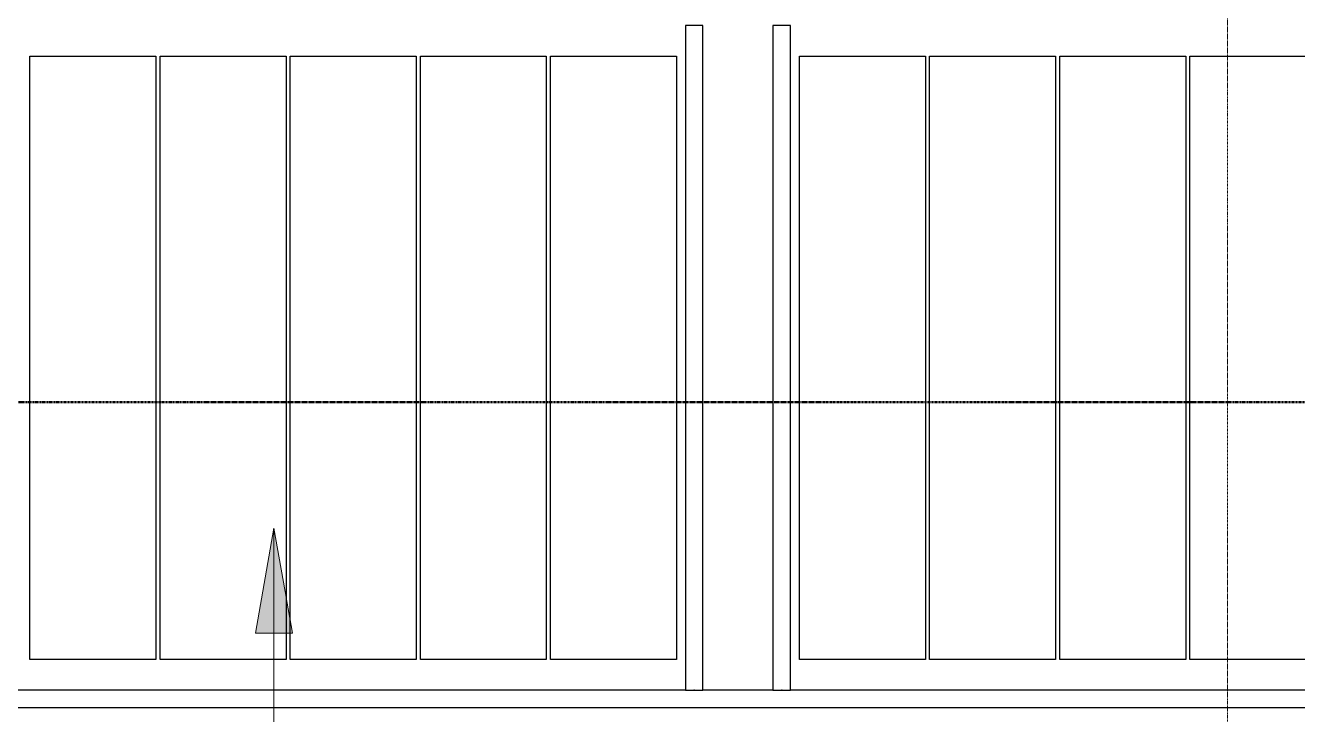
# Model space of a CAD drawing. Header units: millimetres. Extents: x -853432 to -773672, y -18171 to 22484.
# Drawn here: x -805118 to -801482, y -2491 to -521 of the extents above; entities that cross this region are included whole.
import ezdxf
from ezdxf.xclip import XClip

# ---------------------------------------------------------------- set-up
doc = ezdxf.new("R2010")
doc.units = ezdxf.units.MM
doc.header["$XCLIPFRAME"] = 0
doc.linetypes.add('DPA_Grid _ Level 100', pattern=[10, 5.5, -1.6, 1.3, -1.6])
for name, color, linetype in [('000 - WIPEOUT', 250, 'Continuous'), ('A04_TUBE SERIES', 2, 'Continuous'), ('A11_ALU.SOLID SHEET', 2, 'Continuous')]:
    doc.layers.add(name, color=color, linetype=linetype)
for name, color, linetype, lineweight in [('G-ANNO-SECL', 3, 'Continuous', 9), ('G-ANNO-TEXT', 3, 'Continuous', 9), ('S-GRID', 251, 'Continuous', 9)]:
    doc.layers.add(name, color=color, linetype=linetype, lineweight=lineweight)

# ---------------------------------------------------------------- blocks, each defined once
blk = doc.blocks.new('*U2464')
at = {"layer": 'S-GRID', "linetype": 'DPA_Grid _ Level 100'}
blk.add_line((34200, -21399.8), (34200, 17622.8), dxfattribs=at)
blk = doc.blocks.new('*U920')
blk.add_attdef('EXTR.OVL-LENGTH_', (-25, -59.1), '', height=5)
blk.add_wipeout([(-25, -25), (25, 25), (25, 12922), (-25, 12972)]).dxf.layer = '000 - WIPEOUT'
at = {"layer": 'A04_TUBE SERIES', "color": 0}
blk.add_lwpolyline([(-25, -25), (25, 25), (25, 12922), (-25, 12972)], close=True, dxfattribs=at)
blk = doc.blocks.new('*U921')
blk.add_attdef('EXTR.OVL-LENGTH_', (-25, -59.1), '', height=5)
blk.add_wipeout([(-25, 0), (25, 0), (25, 1900), (-25, 1900)]).dxf.layer = '000 - WIPEOUT'
blk.add_point((0, 0))
at = {"layer": 'A04_TUBE SERIES', "color": 0}
blk.add_lwpolyline([(-25, 0), (25, 0), (25, 1900), (-25, 1900)], close=True, dxfattribs=at)
blk = doc.blocks.new('*U922')
blk.add_attdef('EXTR.OVL-LENGTH_', (-25, -59.1), '', height=5)
blk.add_wipeout([(-25, 0), (25, 0), (25, 1900), (-25, 1900)]).dxf.layer = '000 - WIPEOUT'
blk.add_point((0, 0))
at = {"layer": 'A04_TUBE SERIES', "color": 0}
blk.add_lwpolyline([(-25, 0), (25, 0), (25, 1900), (-25, 1900)], close=True, dxfattribs=at)
blk = doc.blocks.new('*U995')
at = {"color": 6}
blk.add_point((-37.5, 0), dxfattribs=at)
at = {"color": 3}
blk.add_wipeout([(-862.5, -564), (862.5, -564), (862.5, -924), (-862.5, -924)], dxfattribs=at).dxf.layer = '000 - WIPEOUT'
at = {"layer": 'A11_ALU.SOLID SHEET', "color": 0, "linetype": 'ByBlock'}
blk.add_lwpolyline([(862.5, -924), (-862.5, -924), (-862.5, -564), (862.5, -564)], close=True, dxfattribs=at)
at = {"color": 3}
blk.add_wipeout([(-862.5, -192), (862.5, -192), (862.5, -552), (-862.5, -552)], dxfattribs=at).dxf.layer = '000 - WIPEOUT'
at = {"layer": 'A11_ALU.SOLID SHEET', "color": 0, "linetype": 'ByBlock'}
blk.add_lwpolyline([(862.5, -552), (-862.5, -552), (-862.5, -192), (862.5, -192)], close=True, dxfattribs=at)
at = {"color": 3}
blk.add_wipeout([(-862.5, 180), (862.5, 180), (862.5, -180), (-862.5, -180)], dxfattribs=at).dxf.layer = '000 - WIPEOUT'
at = {"layer": 'A11_ALU.SOLID SHEET', "color": 0, "linetype": 'ByBlock'}
blk.add_lwpolyline([(862.5, -180), (-862.5, -180), (-862.5, 180), (862.5, 180)], close=True, dxfattribs=at)
at = {"color": 3}
blk.add_wipeout([(-862.5, 552), (862.5, 552), (862.5, 192), (-862.5, 192)], dxfattribs=at).dxf.layer = '000 - WIPEOUT'
at = {"layer": 'A11_ALU.SOLID SHEET', "color": 0, "linetype": 'ByBlock'}
blk.add_lwpolyline([(862.5, 192), (-862.5, 192), (-862.5, 552), (862.5, 552)], close=True, dxfattribs=at)
at = {"color": 3}
blk.add_wipeout([(-862.5, 924), (862.5, 924), (862.5, 564), (-862.5, 564)], dxfattribs=at).dxf.layer = '000 - WIPEOUT'
at = {"layer": 'A11_ALU.SOLID SHEET', "color": 0, "linetype": 'ByBlock'}
blk.add_lwpolyline([(862.5, 564), (-862.5, 564), (-862.5, 924), (862.5, 924)], close=True, dxfattribs=at)
blk = doc.blocks.new('A$Ce4e27ef8')
at = {"layer": 'A04_TUBE SERIES', "color": 2, "rotation": 90}
blk.add_blockref('*U920', (13222, 275), dxfattribs=at)
at = {"layer": 'A11_ALU.SOLID SHEET', "linetype": 'ByBlock', "rotation": 90}
for p in [(10047.75, 1250), (12247.25, 1250)]:
    blk.add_blockref('*U995', p, dxfattribs=at)
at = {"layer": 'A04_TUBE SERIES', "color": 2}
for name, p in [('*U921', (11022.5, 300)), ('*U922', (11272.5, 300))]:
    blk.add_blockref(name, p, dxfattribs=at)
blk = doc.blocks.new('*U1212')
at = {"layer": 'A11_ALU.SOLID SHEET'}
blk.add_blockref('A$Ce4e27ef8', (-69547, -6300.5), dxfattribs=at)

msp = doc.modelspace()

# ---------------------------------------------------------------- block references
ref = msp.add_blockref('*U1212', (-744682.4, 3579))
XClip(ref).set_block_clipping_path([(-104690.1238047112, -9620.0029952966), (-34092.6543255156, 14392.9971737705)])

# ---------------------------------------------------------------- next in the draw order: hatches: boundary and pattern name
at = {"layer": 'G-ANNO-TEXT'}
msp.add_hatch(color=7, dxfattribs=at).paths.add_polyline_path([(-804408.3, -1958.8), (-804461.2, -2258.8), (-804355.4, -2258.8)])

# ---------------------------------------------------------------- next in the draw order: linework, layer by layer
at = {"layer": 'G-ANNO-SECL', "linetype": 'DPA_Grid _ Level 100', "lineweight": 50}
msp.add_line((-851398.6, -1598.3), (-776606.5, -1598.3), dxfattribs=at)
at = {"layer": 'G-ANNO-TEXT', "color": 10}
for p, q in [((-804408.3, -1958.8), (-804461.2, -2258.8)), ((-804355.4, -2258.8), (-804408.3, -1958.8)), ((-804408.3, -1958.8), (-804408.3, -10961.5)), ((-804461.2, -2258.8), (-804355.4, -2258.8))]:
    msp.add_line(p, q, dxfattribs=at)

# ---------------------------------------------------------------- next in the draw order: block references
msp.add_blockref('*U2464', (-835882.4, 3579))

doc.saveas('drawing.dxf')
